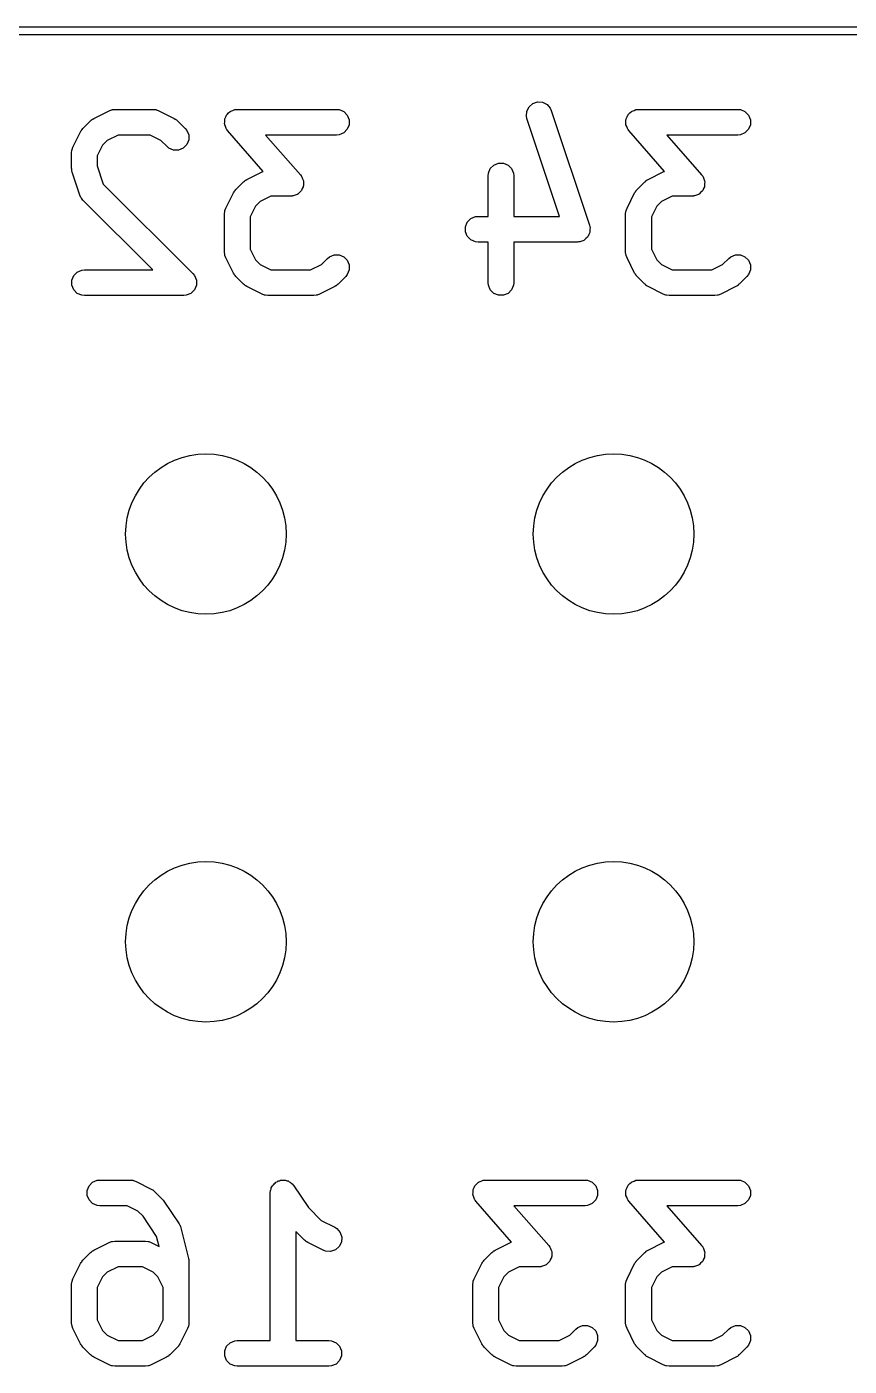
# Model space of a CAD drawing. Extents: x 89 to 178, y -115 to -57.
# Drawn here: x 151.68 to 156.8, y -65.32 to -56.97 of the extents above; entities that cross this region are included whole.
import ezdxf

# ---------------------------------------------------------------- set-up
doc = ezdxf.new("R2010")
doc.units = 0
doc.layers.add('BLACK', color=7, linetype='CONTINUOUS')

msp = doc.modelspace()

# ---------------------------------------------------------------- linework, layer by layer
at = {"layer": 'BLACK', "linetype": 'CONTINUOUS'}
for p, q in [((97.5, -56.975), (169.5, -56.975)), ((169.47582, -57.025), (97.524182, -57.025)), ((152.192794, -57.497745), (152.20744, -57.49214)), ((152.20744, -57.49214), (152.210307, -57.491936)), ((152.210307, -57.491936), (152.212964, -57.490836)), ((152.212964, -57.490836), (152.228571, -57.489299)), ((152.228571, -57.489299), (152.466666, -57.489299)), ((152.466666, -57.489299), (152.482273, -57.490836)), ((152.482273, -57.490836), (152.484929, -57.491936)), ((152.484929, -57.491936), (152.487796, -57.49214)), ((152.487796, -57.49214), (152.502443, -57.497745)), ((152.962866, -57.495807), (152.974869, -57.490836)), ((152.974869, -57.490836), (152.978673, -57.490461)), ((152.978673, -57.490461), (152.980123, -57.489971)), ((152.980123, -57.489971), (152.982227, -57.490111)), ((152.982227, -57.490111), (152.990476, -57.489299)), ((152.990476, -57.489299), (153.609523, -57.489299)), ((153.609523, -57.489299), (153.62513, -57.490836)), ((153.62513, -57.490836), (153.653969, -57.502781)), ((154.794268, -57.50055), (154.808228, -57.472631)), ((154.808228, -57.472631), (154.83181, -57.452179)), ((154.83181, -57.452179), (154.861422, -57.442308)), ((154.861422, -57.442308), (154.892558, -57.44452)), ((154.892558, -57.44452), (154.920477, -57.45848)), ((154.920477, -57.45848), (154.940929, -57.482062)), ((154.940929, -57.482062), (154.947323, -57.496382)), ((155.462866, -57.495807), (155.474869, -57.490836)), ((155.474869, -57.490836), (155.478673, -57.490461)), ((155.478673, -57.490461), (155.480123, -57.489971)), ((155.480123, -57.489971), (155.482227, -57.490111)), ((155.482227, -57.490111), (155.490476, -57.489299)), ((155.490476, -57.489299), (156.109523, -57.489299)), ((156.109523, -57.489299), (156.12513, -57.490836)), ((156.12513, -57.490836), (156.153969, -57.502781)), ((152.029145, -57.607968), (152.076764, -57.56035)), ((152.076764, -57.56035), (152.082898, -57.555315)), ((152.082898, -57.555315), (152.084284, -57.553718)), ((152.084284, -57.553718), (152.086692, -57.552202)), ((152.086692, -57.552202), (152.088887, -57.550401)), ((152.088887, -57.550401), (152.090837, -57.549593)), ((152.090837, -57.549593), (152.097556, -57.545364)), ((152.097556, -57.545364), (152.192794, -57.497745)), ((152.502443, -57.497745), (152.597681, -57.545364)), ((152.597681, -57.545364), (152.604395, -57.54959)), ((152.604395, -57.54959), (152.60635, -57.5504)), ((152.60635, -57.5504), (152.608549, -57.552205)), ((152.608549, -57.552205), (152.610953, -57.553718)), ((152.610953, -57.553718), (152.612335, -57.555312)), ((152.612335, -57.555312), (152.618473, -57.560349)), ((152.618473, -57.560349), (152.666091, -57.607968)), ((152.911148, -57.579652), (152.912013, -57.566681)), ((152.912013, -57.553692), (152.913045, -57.551199)), ((152.912013, -57.566681), (152.912013, -57.553692)), ((152.913045, -57.551199), (152.913225, -57.548507)), ((152.913225, -57.548507), (152.918984, -57.53686)), ((152.918984, -57.53686), (152.923958, -57.524853)), ((152.923958, -57.524853), (152.925866, -57.522944)), ((152.925866, -57.522944), (152.927062, -57.520527)), ((152.927062, -57.520527), (152.936839, -57.511971)), ((152.936839, -57.511971), (152.94603, -57.502781)), ((152.94603, -57.502781), (152.948522, -57.501748)), ((152.948522, -57.501748), (152.950553, -57.499972)), ((152.950553, -57.499972), (152.962866, -57.495807)), ((153.653969, -57.502781), (153.676041, -57.524853)), ((153.676041, -57.524853), (153.687986, -57.553692)), ((153.687986, -57.553692), (153.687986, -57.584906)), ((154.792056, -57.531686), (154.794268, -57.50055)), ((154.795533, -57.546978), (154.792056, -57.531686)), ((154.998529, -58.155965), (154.795533, -57.546978)), ((154.947323, -57.496382), (155.185418, -58.210666)), ((155.411148, -57.579652), (155.412013, -57.566681)), ((155.412013, -57.553692), (155.413045, -57.551199)), ((155.412013, -57.566681), (155.412013, -57.553692)), ((155.413045, -57.551199), (155.413225, -57.548507)), ((155.413225, -57.548507), (155.418984, -57.53686)), ((155.418984, -57.53686), (155.423958, -57.524853)), ((155.423958, -57.524853), (155.425866, -57.522944)), ((155.425866, -57.522944), (155.427062, -57.520527)), ((155.427062, -57.520527), (155.436839, -57.511971)), ((155.436839, -57.511971), (155.44603, -57.502781)), ((155.44603, -57.502781), (155.448522, -57.501748)), ((155.448522, -57.501748), (155.450553, -57.499972)), ((155.450553, -57.499972), (155.462866, -57.495807)), ((156.153969, -57.502781), (156.176041, -57.524853)), ((156.176041, -57.524853), (156.187986, -57.553692)), ((156.187986, -57.553692), (156.187986, -57.584906)), ((151.966541, -57.723998), (152.01416, -57.62876)), ((152.01416, -57.62876), (152.018386, -57.622045)), ((152.018386, -57.622045), (152.019196, -57.620091)), ((152.019196, -57.620091), (152.021001, -57.617891)), ((152.021001, -57.617891), (152.022514, -57.615488)), ((152.022514, -57.615488), (152.024108, -57.614105)), ((152.024108, -57.614105), (152.029145, -57.607968)), ((152.247456, -57.649299), (152.180722, -57.682665)), ((152.447781, -57.649299), (152.247456, -57.649299)), ((152.514513, -57.682665), (152.447781, -57.649299)), ((152.666091, -57.607968), (152.67604, -57.620091)), ((152.67604, -57.620091), (152.687986, -57.648929)), ((152.687986, -57.648929), (152.687986, -57.680144)), ((152.912013, -57.582209), (152.911148, -57.579652)), ((152.912013, -57.584906), (152.912013, -57.582209)), ((152.916984, -57.596908), (152.912013, -57.584906)), ((152.921149, -57.609222), (152.916984, -57.596908)), ((152.923372, -57.612332), (152.921149, -57.609222)), ((152.923958, -57.613745), (152.923372, -57.612332)), ((152.925448, -57.615235), (152.923958, -57.613745)), ((152.93027, -57.621979), (152.925448, -57.615235)), ((153.152459, -57.875909), (152.93027, -57.621979)), ((153.609523, -57.649299), (153.166777, -57.649299)), ((153.166777, -57.649299), (153.384015, -57.897571)), ((153.62513, -57.647762), (153.609523, -57.649299)), ((153.653969, -57.635817), (153.62513, -57.647762)), ((153.676041, -57.613745), (153.653969, -57.635817)), ((153.687986, -57.584906), (153.676041, -57.613745)), ((155.412013, -57.582209), (155.411148, -57.579652)), ((155.412013, -57.584906), (155.412013, -57.582209)), ((155.416984, -57.596908), (155.412013, -57.584906)), ((155.421149, -57.609222), (155.416984, -57.596908)), ((155.423372, -57.612332), (155.421149, -57.609222)), ((155.423958, -57.613745), (155.423372, -57.612332)), ((155.425448, -57.615235), (155.423958, -57.613745)), ((155.43027, -57.621979), (155.425448, -57.615235)), ((155.652459, -57.875909), (155.43027, -57.621979)), ((156.109523, -57.649299), (155.666777, -57.649299)), ((155.666777, -57.649299), (155.884015, -57.897571)), ((156.12513, -57.647762), (156.109523, -57.649299)), ((156.153969, -57.635817), (156.12513, -57.647762)), ((156.176041, -57.613745), (156.153969, -57.635817)), ((156.187986, -57.584906), (156.176041, -57.613745)), ((151.959632, -57.744168), (151.960732, -57.741511)), ((151.960732, -57.741511), (151.960936, -57.738645)), ((151.960936, -57.738645), (151.966541, -57.723998)), ((152.151461, -57.711927), (152.118095, -57.77866)), ((152.180722, -57.682665), (152.151461, -57.711927)), ((152.552954, -57.721105), (152.514513, -57.682665)), ((152.565077, -57.731054), (152.552954, -57.721105)), ((152.593915, -57.743), (152.565077, -57.731054)), ((152.653969, -57.731054), (152.62513, -57.743)), ((152.67604, -57.708983), (152.653969, -57.731054)), ((152.687986, -57.680144), (152.67604, -57.708983)), ((151.958095, -57.759775), (151.959632, -57.744168)), ((151.958095, -57.855013), (151.958095, -57.759775)), ((152.118095, -57.77866), (152.118095, -57.842029)), ((152.62513, -57.743), (152.593915, -57.743)), ((154.588887, -57.836114), (154.617726, -57.824169)), ((154.617726, -57.824169), (154.64894, -57.824169)), ((154.64894, -57.824169), (154.677779, -57.836114)), ((151.958872, -57.86291), (151.958095, -57.855013)), ((151.958723, -57.865019), (151.958872, -57.86291)), ((151.959353, -57.867791), (151.958723, -57.865019)), ((151.959632, -57.87062), (151.959353, -57.867791)), ((151.96044, -57.872571), (151.959632, -57.87062)), ((151.9622, -57.880311), (151.96044, -57.872571)), ((152.009819, -58.023168), (151.9622, -57.880311)), ((152.118095, -57.842029), (152.155637, -57.954656)), ((153.049937, -57.926316), (153.145175, -57.878697)), ((153.145175, -57.878697), (153.152459, -57.875909)), ((153.384015, -57.897571), (153.388836, -57.904314)), ((153.388836, -57.904314), (153.390327, -57.905805)), ((153.390327, -57.905805), (153.390912, -57.907217)), ((153.390912, -57.907217), (153.393136, -57.910328)), ((154.553333, -57.902632), (154.55487, -57.887025)), ((154.553333, -58.155965), (154.553333, -57.902632)), ((154.55487, -57.887025), (154.566815, -57.858186)), ((154.566815, -57.858186), (154.588887, -57.836114)), ((154.677779, -57.836114), (154.699851, -57.858186)), ((154.699851, -57.858186), (154.711796, -57.887025)), ((154.711796, -57.887025), (154.713333, -57.902632)), ((154.713333, -57.902632), (154.713333, -58.155965)), ((155.549937, -57.926316), (155.645175, -57.878697)), ((155.645175, -57.878697), (155.652459, -57.875909)), ((155.884015, -57.897571), (155.888836, -57.904314)), ((155.888836, -57.904314), (155.890327, -57.905805)), ((155.890327, -57.905805), (155.890912, -57.907217)), ((155.890912, -57.907217), (155.893136, -57.910328)), ((152.155637, -57.954656), (152.713711, -58.512731)), ((152.976489, -57.995057), (152.981526, -57.98892)), ((152.981526, -57.98892), (153.029145, -57.941302)), ((153.029145, -57.941302), (153.035279, -57.936267)), ((153.035279, -57.936267), (153.036665, -57.93467)), ((153.036665, -57.93467), (153.039073, -57.933154)), ((153.039073, -57.933154), (153.041268, -57.931353)), ((153.041268, -57.931353), (153.043218, -57.930545)), ((153.043218, -57.930545), (153.049937, -57.926316)), ((153.3953, -57.982689), (153.390327, -57.994697)), ((153.393136, -57.910328), (153.3973, -57.922641)), ((153.40106, -57.971043), (153.3953, -57.982689)), ((153.3973, -57.922641), (153.402272, -57.934644)), ((153.401239, -57.96835), (153.40106, -57.971043)), ((153.402272, -57.965858), (153.401239, -57.96835)), ((153.402272, -57.934644), (153.402272, -57.93734)), ((153.402272, -57.93734), (153.403137, -57.939898)), ((153.403137, -57.939898), (153.402272, -57.952868)), ((153.402272, -57.952868), (153.402272, -57.965858)), ((155.476489, -57.995057), (155.481526, -57.98892)), ((155.481526, -57.98892), (155.529145, -57.941302)), ((155.529145, -57.941302), (155.535279, -57.936267)), ((155.535279, -57.936267), (155.536665, -57.93467)), ((155.536665, -57.93467), (155.539073, -57.933154)), ((155.539073, -57.933154), (155.541268, -57.931353)), ((155.541268, -57.931353), (155.543218, -57.930545)), ((155.543218, -57.930545), (155.549937, -57.926316)), ((155.8953, -57.982689), (155.890327, -57.994697)), ((155.893136, -57.910328), (155.8973, -57.922641)), ((155.90106, -57.971043), (155.8953, -57.982689)), ((155.8973, -57.922641), (155.902272, -57.934644)), ((155.901239, -57.96835), (155.90106, -57.971043)), ((155.902272, -57.965858), (155.901239, -57.96835)), ((155.902272, -57.934644), (155.902272, -57.93734)), ((155.902272, -57.93734), (155.903137, -57.939898)), ((155.903137, -57.939898), (155.902272, -57.952868)), ((155.902272, -57.952868), (155.902272, -57.965858)), ((152.016213, -58.037488), (152.009819, -58.023168)), ((152.018095, -58.039658), (152.016213, -58.037488)), ((152.019196, -58.042316), (152.018095, -58.039658)), ((152.029145, -58.054438), (152.019196, -58.042316)), ((152.464004, -58.489299), (152.029145, -58.054438)), ((152.918922, -58.10495), (152.966541, -58.009712)), ((152.966541, -58.009712), (152.970767, -58.002997)), ((152.970767, -58.002997), (152.971577, -58.001043)), ((152.971577, -58.001043), (152.973382, -57.998843)), ((152.973382, -57.998843), (152.974895, -57.99644)), ((152.974895, -57.99644), (152.976489, -57.995057)), ((153.133103, -58.063617), (153.103842, -58.092879)), ((153.199837, -58.030251), (153.133103, -58.063617)), ((153.323809, -58.030251), (153.199837, -58.030251)), ((153.332057, -58.029438), (153.323809, -58.030251)), ((153.334162, -58.029579), (153.332057, -58.029438)), ((153.335611, -58.029088), (153.334162, -58.029579)), ((153.339416, -58.028714), (153.335611, -58.029088)), ((153.351418, -58.023742), (153.339416, -58.028714)), ((153.363732, -58.019578), (153.351418, -58.023742)), ((153.365762, -58.017801), (153.363732, -58.019578)), ((153.368255, -58.016769), (153.365762, -58.017801)), ((153.377445, -58.007578), (153.368255, -58.016769)), ((153.387223, -57.999023), (153.377445, -58.007578)), ((153.388418, -57.996605), (153.387223, -57.999023)), ((153.390327, -57.994697), (153.388418, -57.996605)), ((155.418922, -58.10495), (155.466541, -58.009712)), ((155.466541, -58.009712), (155.470767, -58.002997)), ((155.470767, -58.002997), (155.471577, -58.001043)), ((155.471577, -58.001043), (155.473382, -57.998843)), ((155.473382, -57.998843), (155.474895, -57.99644)), ((155.474895, -57.99644), (155.476489, -57.995057)), ((155.633103, -58.063617), (155.603842, -58.092879)), ((155.699837, -58.030251), (155.633103, -58.063617)), ((155.823809, -58.030251), (155.699837, -58.030251)), ((155.832057, -58.029438), (155.823809, -58.030251)), ((155.834162, -58.029579), (155.832057, -58.029438)), ((155.835611, -58.029088), (155.834162, -58.029579)), ((155.839416, -58.028714), (155.835611, -58.029088)), ((155.851418, -58.023742), (155.839416, -58.028714)), ((155.863732, -58.019578), (155.851418, -58.023742)), ((155.865762, -58.017801), (155.863732, -58.019578)), ((155.868255, -58.016769), (155.865762, -58.017801)), ((155.877445, -58.007578), (155.868255, -58.016769)), ((155.887223, -57.999023), (155.877445, -58.007578)), ((155.888418, -57.996605), (155.887223, -57.999023)), ((155.890327, -57.994697), (155.888418, -57.996605)), ((152.910476, -58.140727), (152.912013, -58.12512)), ((152.910476, -58.378822), (152.910476, -58.140727)), ((152.912013, -58.12512), (152.913113, -58.122463)), ((152.913113, -58.122463), (152.913317, -58.119597)), ((152.913317, -58.119597), (152.918922, -58.10495)), ((153.103842, -58.092879), (153.070476, -58.159612)), ((153.070476, -58.159612), (153.070476, -58.359937)), ((154.44603, -58.169447), (154.474869, -58.157502)), ((154.474869, -58.157502), (154.490476, -58.155965)), ((154.490476, -58.155965), (154.553333, -58.155965)), ((154.713333, -58.155965), (154.998529, -58.155965)), ((155.410476, -58.140727), (155.412013, -58.12512)), ((155.410476, -58.378822), (155.410476, -58.140727)), ((155.412013, -58.12512), (155.413113, -58.122463)), ((155.413113, -58.122463), (155.413317, -58.119597)), ((155.413317, -58.119597), (155.418922, -58.10495)), ((155.603842, -58.092879), (155.570476, -58.159612)), ((155.570476, -58.159612), (155.570476, -58.359937)), ((154.412013, -58.220358), (154.423958, -58.191519)), ((154.412013, -58.251572), (154.412013, -58.220358)), ((154.423958, -58.191519), (154.44603, -58.169447)), ((155.185418, -58.210666), (155.187178, -58.218408)), ((155.187178, -58.218408), (155.187986, -58.220358)), ((155.187986, -58.220358), (155.187986, -58.22196)), ((155.187986, -58.22196), (155.188895, -58.225958)), ((155.188895, -58.225958), (155.187986, -58.238747)), ((155.187986, -58.238747), (155.187986, -58.251572)), ((154.423958, -58.280411), (154.412013, -58.251572)), ((154.44603, -58.302483), (154.423958, -58.280411)), ((154.474869, -58.314428), (154.44603, -58.302483)), ((154.490476, -58.315965), (154.474869, -58.314428)), ((154.553333, -58.315965), (154.490476, -58.315965)), ((154.553333, -58.569299), (154.553333, -58.315965)), ((155.109523, -58.315965), (154.713333, -58.315965)), ((154.713333, -58.315965), (154.713333, -58.569299)), ((155.117426, -58.315186), (155.109523, -58.315965)), ((155.119529, -58.315336), (155.117426, -58.315186)), ((155.121046, -58.31483), (155.119529, -58.315336)), ((155.12513, -58.314428), (155.121046, -58.31483)), ((155.136984, -58.309517), (155.12513, -58.314428)), ((155.149141, -58.305466), (155.136984, -58.309517)), ((155.151311, -58.303583), (155.149141, -58.305466)), ((155.153969, -58.302483), (155.151311, -58.303583)), ((155.163041, -58.29341), (155.153969, -58.302483)), ((155.172723, -58.285014), (155.163041, -58.29341)), ((155.174007, -58.282444), (155.172723, -58.285014)), ((155.176041, -58.280411), (155.174007, -58.282444)), ((155.180949, -58.26856), (155.176041, -58.280411)), ((155.186682, -58.257095), (155.180949, -58.26856)), ((155.186885, -58.254228), (155.186682, -58.257095)), ((155.187986, -58.251572), (155.186885, -58.254228)), ((152.912013, -58.394429), (152.910476, -58.378822)), ((152.913113, -58.397085), (152.912013, -58.394429)), ((152.913317, -58.399952), (152.913113, -58.397085)), ((152.918922, -58.414599), (152.913317, -58.399952)), ((153.070476, -58.359937), (153.103843, -58.426671)), ((153.552954, -58.417492), (153.565076, -58.407543)), ((153.565076, -58.407543), (153.593915, -58.395597)), ((153.593915, -58.395597), (153.625129, -58.395597)), ((153.625129, -58.395597), (153.653968, -58.407542)), ((153.653968, -58.407542), (153.67604, -58.429613)), ((155.412013, -58.394429), (155.410476, -58.378822)), ((155.413113, -58.397085), (155.412013, -58.394429)), ((155.413317, -58.399952), (155.413113, -58.397085)), ((155.418922, -58.414599), (155.413317, -58.399952)), ((155.570476, -58.359937), (155.603843, -58.426671)), ((156.052954, -58.417492), (156.065076, -58.407543)), ((156.065076, -58.407543), (156.093915, -58.395597)), ((156.093915, -58.395597), (156.125129, -58.395597)), ((156.125129, -58.395597), (156.153968, -58.407542)), ((156.153968, -58.407542), (156.17604, -58.429613)), ((151.993649, -58.502781), (152.022488, -58.490836)), ((152.022488, -58.490836), (152.038095, -58.489299)), ((152.038095, -58.489299), (152.464004, -58.489299)), ((152.966541, -58.509837), (152.918922, -58.414599)), ((153.103843, -58.426671), (153.133103, -58.455932)), ((153.133103, -58.455932), (153.199837, -58.489299)), ((153.199837, -58.489299), (153.447781, -58.489299)), ((153.447781, -58.489299), (153.514514, -58.455932)), ((153.514514, -58.455932), (153.552954, -58.417492)), ((153.67604, -58.429613), (153.687986, -58.458452)), ((153.687986, -58.489667), (153.676041, -58.518505)), ((153.687986, -58.458452), (153.687986, -58.489667)), ((155.466541, -58.509837), (155.418922, -58.414599)), ((155.603843, -58.426671), (155.633103, -58.455932)), ((155.633103, -58.455932), (155.699837, -58.489299)), ((155.699837, -58.489299), (155.947781, -58.489299)), ((155.947781, -58.489299), (156.014514, -58.455932)), ((156.014514, -58.455932), (156.052954, -58.417492)), ((156.17604, -58.429613), (156.187986, -58.458452)), ((156.187986, -58.489667), (156.176041, -58.518505)), ((156.187986, -58.458452), (156.187986, -58.489667)), ((151.959632, -58.553692), (151.971577, -58.524853)), ((151.959632, -58.584906), (151.959632, -58.553692)), ((151.971577, -58.524853), (151.993649, -58.502781)), ((152.713711, -58.512731), (152.72366, -58.524853)), ((152.72366, -58.524853), (152.735605, -58.553692)), ((152.735605, -58.553692), (152.735605, -58.584906)), ((152.970768, -58.516553), (152.966541, -58.509837)), ((152.971577, -58.518505), (152.970768, -58.516553)), ((152.973379, -58.520701), (152.971577, -58.518505)), ((152.974895, -58.523109), (152.973379, -58.520701)), ((152.976492, -58.524494), (152.974895, -58.523109)), ((152.981526, -58.530628), (152.976492, -58.524494)), ((153.029145, -58.578248), (152.981526, -58.530628)), ((153.666092, -58.530628), (153.618473, -58.578248)), ((153.676041, -58.518505), (153.666092, -58.530628)), ((154.55487, -58.584906), (154.553333, -58.569299)), ((154.713333, -58.569299), (154.711796, -58.584906)), ((155.470768, -58.516553), (155.466541, -58.509837)), ((155.471577, -58.518505), (155.470768, -58.516553)), ((155.473379, -58.520701), (155.471577, -58.518505)), ((155.474895, -58.523109), (155.473379, -58.520701)), ((155.476492, -58.524494), (155.474895, -58.523109)), ((155.481526, -58.530628), (155.476492, -58.524494)), ((155.529145, -58.578248), (155.481526, -58.530628)), ((156.166092, -58.530628), (156.118473, -58.578248)), ((156.176041, -58.518505), (156.166092, -58.530628)), ((151.971577, -58.613745), (151.959632, -58.584906)), ((151.993649, -58.635817), (151.971577, -58.613745)), ((152.022488, -58.647762), (151.993649, -58.635817)), ((152.038095, -58.649299), (152.022488, -58.647762)), ((152.657142, -58.649299), (152.038095, -58.649299)), ((152.672749, -58.647762), (152.657142, -58.649299)), ((152.701588, -58.635817), (152.672749, -58.647762)), ((152.72366, -58.613745), (152.701588, -58.635817)), ((152.735605, -58.584906), (152.72366, -58.613745)), ((153.03528, -58.583283), (153.029145, -58.578248)), ((153.036665, -58.58488), (153.03528, -58.583283)), ((153.039069, -58.586393), (153.036665, -58.58488)), ((153.041267, -58.588197), (153.039069, -58.586393)), ((153.043219, -58.589005), (153.041267, -58.588197)), ((153.049937, -58.593234), (153.043219, -58.589005)), ((153.145175, -58.640853), (153.049937, -58.593234)), ((153.159821, -58.646458), (153.145175, -58.640853)), ((153.162688, -58.646661), (153.159821, -58.646458)), ((153.165345, -58.647762), (153.162688, -58.646661)), ((153.180952, -58.649299), (153.165345, -58.647762)), ((153.466666, -58.649299), (153.180952, -58.649299)), ((153.482273, -58.647762), (153.466666, -58.649299)), ((153.484929, -58.646661), (153.482273, -58.647762)), ((153.487796, -58.646458), (153.484929, -58.646661)), ((153.502443, -58.640853), (153.487796, -58.646458)), ((153.597681, -58.593234), (153.502443, -58.640853)), ((153.604398, -58.589005), (153.597681, -58.593234)), ((153.606351, -58.588197), (153.604398, -58.589005)), ((153.608548, -58.586393), (153.606351, -58.588197)), ((153.610953, -58.58488), (153.608548, -58.586393)), ((153.612337, -58.583283), (153.610953, -58.58488)), ((153.618473, -58.578248), (153.612337, -58.583283)), ((154.566815, -58.613745), (154.55487, -58.584906)), ((154.588887, -58.635817), (154.566815, -58.613745)), ((154.617726, -58.647762), (154.588887, -58.635817)), ((154.64894, -58.647762), (154.617726, -58.647762)), ((154.677779, -58.635817), (154.64894, -58.647762)), ((154.699851, -58.613745), (154.677779, -58.635817)), ((154.711796, -58.584906), (154.699851, -58.613745)), ((155.53528, -58.583283), (155.529145, -58.578248)), ((155.536665, -58.58488), (155.53528, -58.583283)), ((155.539069, -58.586393), (155.536665, -58.58488)), ((155.541267, -58.588197), (155.539069, -58.586393)), ((155.543219, -58.589005), (155.541267, -58.588197)), ((155.549937, -58.593234), (155.543219, -58.589005)), ((155.645175, -58.640853), (155.549937, -58.593234)), ((155.659821, -58.646458), (155.645175, -58.640853)), ((155.662688, -58.646661), (155.659821, -58.646458)), ((155.665345, -58.647762), (155.662688, -58.646661)), ((155.680952, -58.649299), (155.665345, -58.647762)), ((155.966666, -58.649299), (155.680952, -58.649299)), ((155.982273, -58.647762), (155.966666, -58.649299)), ((155.984929, -58.646661), (155.982273, -58.647762)), ((155.987796, -58.646458), (155.984929, -58.646661)), ((156.002443, -58.640853), (155.987796, -58.646458)), ((156.097681, -58.593234), (156.002443, -58.640853)), ((156.104398, -58.589005), (156.097681, -58.593234)), ((156.106351, -58.588197), (156.104398, -58.589005)), ((156.108548, -58.586393), (156.106351, -58.588197)), ((156.110953, -58.58488), (156.108548, -58.586393)), ((156.112337, -58.583283), (156.110953, -58.58488)), ((156.118473, -58.578248), (156.112337, -58.583283)), ((152.088887, -64.172781), (152.117726, -64.160836)), ((152.117726, -64.160836), (152.133333, -64.159299)), ((152.133333, -64.159299), (152.323809, -64.159299)), ((152.323809, -64.159299), (152.339416, -64.160836)), ((152.339416, -64.160836), (152.342072, -64.161936)), ((152.342072, -64.161936), (152.344939, -64.16214)), ((152.344939, -64.16214), (152.359586, -64.167745)), ((153.239063, -64.169749), (153.245652, -64.165357)), ((153.245652, -64.165357), (153.25334, -64.163835)), ((153.25334, -64.163835), (153.260583, -64.160836)), ((153.260583, -64.160836), (153.268501, -64.160836)), ((153.268501, -64.160836), (153.276274, -64.159298)), ((153.276274, -64.159298), (153.283963, -64.160836)), ((153.283963, -64.160836), (153.291797, -64.160836)), ((153.291797, -64.160836), (153.299112, -64.163865)), ((153.299112, -64.163865), (153.306882, -64.16542)), ((153.306882, -64.16542), (153.313394, -64.169781)), ((154.498172, -64.169972), (154.510485, -64.165807)), ((154.510485, -64.165807), (154.522488, -64.160836)), ((154.522488, -64.160836), (154.526292, -64.160461)), ((154.526292, -64.160461), (154.527742, -64.159971)), ((154.527742, -64.159971), (154.529846, -64.160111)), ((154.529846, -64.160111), (154.538095, -64.159299)), ((154.538095, -64.159299), (155.157142, -64.159299)), ((155.157142, -64.159299), (155.172749, -64.160836)), ((155.172749, -64.160836), (155.201588, -64.172781)), ((155.450553, -64.169972), (155.462866, -64.165807)), ((155.462866, -64.165807), (155.474869, -64.160836)), ((155.474869, -64.160836), (155.478673, -64.160461)), ((155.478673, -64.160461), (155.480123, -64.159971)), ((155.480123, -64.159971), (155.482227, -64.160111)), ((155.482227, -64.160111), (155.490476, -64.159299)), ((155.490476, -64.159299), (156.109523, -64.159299)), ((156.109523, -64.159299), (156.12513, -64.160836)), ((156.12513, -64.160836), (156.153969, -64.172781)), ((152.05487, -64.223692), (152.066815, -64.194853)), ((152.05487, -64.254906), (152.05487, -64.223692)), ((152.066815, -64.194853), (152.088887, -64.172781)), ((152.359586, -64.167745), (152.454824, -64.215364)), ((152.454824, -64.215364), (152.461538, -64.21959)), ((152.461538, -64.21959), (152.463493, -64.2204)), ((152.463493, -64.2204), (152.465692, -64.222205)), ((152.465692, -64.222205), (152.468096, -64.223718)), ((152.468096, -64.223718), (152.469478, -64.225312)), ((152.469478, -64.225312), (152.475616, -64.230349)), ((152.475616, -64.230349), (152.523234, -64.277968)), ((153.196189, -64.239215), (153.196207, -64.239123)), ((153.196195, -64.239246), (153.196189, -64.239215)), ((153.19619, -64.239299), (153.196195, -64.239246)), ((153.19619, -65.159299), (153.19619, -64.239299)), ((153.196207, -64.239123), (153.197727, -64.223692)), ((153.197727, -64.223692), (153.200756, -64.216376)), ((153.200756, -64.216376), (153.202311, -64.208607)), ((153.202311, -64.208607), (153.206672, -64.202094)), ((153.206672, -64.202094), (153.209672, -64.194853)), ((153.209672, -64.194853), (153.215274, -64.18925)), ((153.215274, -64.18925), (153.219681, -64.182671)), ((153.219681, -64.182671), (153.2262, -64.178325)), ((153.2262, -64.178325), (153.231744, -64.172781)), ((153.231744, -64.172781), (153.239063, -64.169749)), ((153.313394, -64.169781), (153.320636, -64.172781)), ((153.320636, -64.172781), (153.326238, -64.178383)), ((153.326238, -64.178383), (153.332818, -64.18279)), ((153.332818, -64.18279), (153.342645, -64.19479)), ((153.342645, -64.19479), (153.342708, -64.194853)), ((153.342708, -64.194853), (153.342719, -64.19488)), ((153.342719, -64.19488), (153.342754, -64.194923)), ((153.342754, -64.194923), (153.433596, -64.331186)), ((154.458767, -64.249652), (154.459632, -64.236681)), ((154.459632, -64.252209), (154.458767, -64.249652)), ((154.459632, -64.223692), (154.460664, -64.221199)), ((154.459632, -64.236681), (154.459632, -64.223692)), ((154.460664, -64.221199), (154.460844, -64.218507)), ((154.460844, -64.218507), (154.466603, -64.20686)), ((154.466603, -64.20686), (154.471577, -64.194853)), ((154.471577, -64.194853), (154.473485, -64.192944)), ((154.473485, -64.192944), (154.474681, -64.190527)), ((154.474681, -64.190527), (154.484458, -64.181971)), ((154.484458, -64.181971), (154.493649, -64.172781)), ((154.493649, -64.172781), (154.496141, -64.171748)), ((154.496141, -64.171748), (154.498172, -64.169972)), ((155.201588, -64.172781), (155.22366, -64.194853)), ((155.22366, -64.194853), (155.235605, -64.223692)), ((155.235605, -64.223692), (155.235605, -64.254906)), ((155.411148, -64.249652), (155.412013, -64.236681)), ((155.412013, -64.252209), (155.411148, -64.249652)), ((155.412013, -64.223692), (155.413045, -64.221199)), ((155.412013, -64.236681), (155.412013, -64.223692)), ((155.413045, -64.221199), (155.413225, -64.218507)), ((155.413225, -64.218507), (155.418984, -64.20686)), ((155.418984, -64.20686), (155.423958, -64.194853)), ((155.423958, -64.194853), (155.425866, -64.192944)), ((155.425866, -64.192944), (155.427062, -64.190527)), ((155.427062, -64.190527), (155.436839, -64.181971)), ((155.436839, -64.181971), (155.44603, -64.172781)), ((155.44603, -64.172781), (155.448522, -64.171748)), ((155.448522, -64.171748), (155.450553, -64.169972)), ((156.153969, -64.172781), (156.176041, -64.194853)), ((156.176041, -64.194853), (156.187986, -64.223692)), ((156.187986, -64.223692), (156.187986, -64.254906)), ((152.066815, -64.283745), (152.05487, -64.254906)), ((152.088887, -64.305817), (152.066815, -64.283745)), ((152.117726, -64.317762), (152.088887, -64.305817)), ((152.133333, -64.319299), (152.117726, -64.317762)), ((152.304924, -64.319299), (152.133333, -64.319299)), ((152.371656, -64.352665), (152.304924, -64.319299)), ((152.523234, -64.277968), (152.52327, -64.278011)), ((152.52327, -64.278011), (152.523294, -64.278028)), ((152.523294, -64.278028), (152.528335, -64.284183)), ((152.528335, -64.284183), (152.533183, -64.290091)), ((152.533183, -64.290091), (152.533193, -64.290116)), ((152.533193, -64.290116), (152.53323, -64.290161)), ((152.53323, -64.290161), (152.628468, -64.433018)), ((153.433596, -64.331186), (153.514055, -64.411646)), ((154.459632, -64.254906), (154.459632, -64.252209)), ((154.464603, -64.266908), (154.459632, -64.254906)), ((154.468768, -64.279222), (154.464603, -64.266908)), ((154.470991, -64.282332), (154.468768, -64.279222)), ((154.471577, -64.283745), (154.470991, -64.282332)), ((154.473067, -64.285235), (154.471577, -64.283745)), ((154.477889, -64.291979), (154.473067, -64.285235)), ((154.700078, -64.545909), (154.477889, -64.291979)), ((155.157142, -64.319299), (154.714396, -64.319299)), ((154.714396, -64.319299), (154.931634, -64.567571)), ((155.172749, -64.317762), (155.157142, -64.319299)), ((155.201588, -64.305817), (155.172749, -64.317762)), ((155.22366, -64.283745), (155.201588, -64.305817)), ((155.235605, -64.254906), (155.22366, -64.283745)), ((155.412013, -64.254906), (155.412013, -64.252209)), ((155.416984, -64.266908), (155.412013, -64.254906)), ((155.421149, -64.279222), (155.416984, -64.266908)), ((155.423372, -64.282332), (155.421149, -64.279222)), ((155.423958, -64.283745), (155.423372, -64.282332)), ((155.425448, -64.285235), (155.423958, -64.283745)), ((155.43027, -64.291979), (155.425448, -64.285235)), ((155.652459, -64.545909), (155.43027, -64.291979)), ((156.109523, -64.319299), (155.666777, -64.319299)), ((155.666777, -64.319299), (155.884015, -64.567571)), ((156.12513, -64.317762), (156.109523, -64.319299)), ((156.153969, -64.305817), (156.12513, -64.317762)), ((156.176041, -64.283745), (156.153969, -64.305817)), ((156.187986, -64.254906), (156.176041, -64.283745)), ((152.404496, -64.385504), (152.371656, -64.352665)), ((152.487654, -64.510241), (152.404496, -64.385504)), ((153.514055, -64.411646), (153.597681, -64.453459)), ((152.628468, -64.433018), (152.633063, -64.441635)), ((152.633063, -64.441635), (152.634239, -64.443223)), ((152.634239, -64.443223), (152.634908, -64.445096)), ((152.634908, -64.445096), (152.635847, -64.446857)), ((152.635847, -64.446857), (152.636231, -64.448799)), ((152.636231, -64.448799), (152.639515, -64.457991)), ((152.639515, -64.457991), (152.687134, -64.648467)), ((153.410098, -64.533963), (153.35619, -64.480055)), ((153.35619, -64.480055), (153.35619, -65.159299)), ((153.597681, -64.453459), (153.610953, -64.461813)), ((153.610953, -64.461813), (153.631405, -64.485394)), ((153.631405, -64.485394), (153.641276, -64.515007)), ((152.097556, -64.596316), (152.192794, -64.548697)), ((152.192794, -64.548697), (152.20744, -64.543092)), ((152.20744, -64.543092), (152.210307, -64.542888)), ((152.210307, -64.542888), (152.212964, -64.541788)), ((152.212964, -64.541788), (152.228571, -64.540251)), ((152.228571, -64.540251), (152.419047, -64.540251)), ((152.419047, -64.540251), (152.434654, -64.541788)), ((152.434654, -64.541788), (152.43731, -64.542888)), ((152.43731, -64.542888), (152.440177, -64.543092)), ((152.440177, -64.543092), (152.454824, -64.548697)), ((152.454824, -64.548697), (152.503331, -64.57295)), ((152.503331, -64.57295), (152.487654, -64.510241)), ((153.416232, -64.538998), (153.410098, -64.533963)), ((153.417617, -64.540594), (153.416232, -64.538998)), ((153.42002, -64.542107), (153.417617, -64.540594)), ((153.42222, -64.543912), (153.42002, -64.542107)), ((153.424174, -64.544721), (153.42222, -64.543912)), ((153.430889, -64.548948), (153.424174, -64.544721)), ((153.526127, -64.596567), (153.430889, -64.548948)), ((153.625103, -64.574062), (153.601522, -64.594514)), ((153.639063, -64.546143), (153.625103, -64.574062)), ((153.641276, -64.515007), (153.639063, -64.546143)), ((154.597556, -64.596316), (154.692794, -64.548697)), ((154.692794, -64.548697), (154.700078, -64.545909)), ((154.931634, -64.567571), (154.936455, -64.574314)), ((154.936455, -64.574314), (154.937946, -64.575805)), ((154.937946, -64.575805), (154.938531, -64.577217)), ((154.938531, -64.577217), (154.940755, -64.580328)), ((154.940755, -64.580328), (154.944919, -64.592641)), ((155.549937, -64.596316), (155.645175, -64.548697)), ((155.645175, -64.548697), (155.652459, -64.545909)), ((155.884015, -64.567571), (155.888836, -64.574314)), ((155.888836, -64.574314), (155.890327, -64.575805)), ((155.890327, -64.575805), (155.890912, -64.577217)), ((155.890912, -64.577217), (155.893136, -64.580328)), ((155.893136, -64.580328), (155.8973, -64.592641)), ((152.021001, -64.668843), (152.022514, -64.66644)), ((152.022514, -64.66644), (152.024108, -64.665057)), ((152.024108, -64.665057), (152.029145, -64.65892)), ((152.029145, -64.65892), (152.076764, -64.611302)), ((152.076764, -64.611302), (152.082898, -64.606267)), ((152.082898, -64.606267), (152.084284, -64.60467)), ((152.084284, -64.60467), (152.086692, -64.603154)), ((152.086692, -64.603154), (152.088887, -64.601353)), ((152.088887, -64.601353), (152.090837, -64.600545)), ((152.090837, -64.600545), (152.097556, -64.596316)), ((152.687134, -64.648467), (152.687534, -64.651172)), ((152.687534, -64.651172), (152.687986, -64.652263)), ((152.687986, -64.652263), (152.688564, -64.658136)), ((152.688564, -64.658136), (152.689429, -64.663981)), ((152.689429, -64.663981), (152.689255, -64.665149)), ((152.689255, -64.665149), (152.689523, -64.66787)), ((152.689523, -64.66787), (152.689523, -65.048822)), ((153.540773, -64.602172), (153.526127, -64.596567)), ((153.57191, -64.604385), (153.540773, -64.602172)), ((153.601522, -64.594514), (153.57191, -64.604385)), ((154.521001, -64.668843), (154.522514, -64.66644)), ((154.522514, -64.66644), (154.524108, -64.665057)), ((154.524108, -64.665057), (154.529145, -64.65892)), ((154.529145, -64.65892), (154.576764, -64.611302)), ((154.576764, -64.611302), (154.582898, -64.606267)), ((154.582898, -64.606267), (154.584284, -64.60467)), ((154.584284, -64.60467), (154.586692, -64.603154)), ((154.586692, -64.603154), (154.588887, -64.601353)), ((154.588887, -64.601353), (154.590837, -64.600545)), ((154.590837, -64.600545), (154.597556, -64.596316)), ((154.936037, -64.666605), (154.934842, -64.669023)), ((154.937946, -64.664697), (154.936037, -64.666605)), ((154.942919, -64.652689), (154.937946, -64.664697)), ((154.948679, -64.641043), (154.942919, -64.652689)), ((154.944919, -64.592641), (154.949891, -64.604644)), ((154.948858, -64.63835), (154.948679, -64.641043)), ((154.949891, -64.635858), (154.948858, -64.63835)), ((154.949891, -64.604644), (154.949891, -64.60734)), ((154.949891, -64.60734), (154.950756, -64.609898)), ((154.950756, -64.609898), (154.949891, -64.622868)), ((154.949891, -64.622868), (154.949891, -64.635858)), ((155.473382, -64.668843), (155.474895, -64.66644)), ((155.474895, -64.66644), (155.476489, -64.665057)), ((155.476489, -64.665057), (155.481526, -64.65892)), ((155.481526, -64.65892), (155.529145, -64.611302)), ((155.529145, -64.611302), (155.535279, -64.606267)), ((155.535279, -64.606267), (155.536665, -64.60467)), ((155.536665, -64.60467), (155.539073, -64.603154)), ((155.539073, -64.603154), (155.541268, -64.601353)), ((155.541268, -64.601353), (155.543218, -64.600545)), ((155.543218, -64.600545), (155.549937, -64.596316)), ((155.888418, -64.666605), (155.887223, -64.669023)), ((155.890327, -64.664697), (155.888418, -64.666605)), ((155.8953, -64.652689), (155.890327, -64.664697)), ((155.90106, -64.641043), (155.8953, -64.652689)), ((155.8973, -64.592641), (155.902272, -64.604644)), ((155.901239, -64.63835), (155.90106, -64.641043)), ((155.902272, -64.635858), (155.901239, -64.63835)), ((155.902272, -64.604644), (155.902272, -64.60734)), ((155.902272, -64.60734), (155.903137, -64.609898)), ((155.903137, -64.609898), (155.902272, -64.622868)), ((155.902272, -64.622868), (155.902272, -64.635858)), ((151.966541, -64.77495), (152.01416, -64.679712)), ((152.01416, -64.679712), (152.018386, -64.672997)), ((152.018386, -64.672997), (152.019196, -64.671043)), ((152.019196, -64.671043), (152.021001, -64.668843)), ((152.180722, -64.733617), (152.151461, -64.762879)), ((152.247456, -64.700251), (152.180722, -64.733617)), ((152.400162, -64.700251), (152.247456, -64.700251)), ((152.466894, -64.733617), (152.400162, -64.700251)), ((152.496156, -64.762878), (152.466894, -64.733617)), ((154.466541, -64.77495), (154.51416, -64.679712)), ((154.51416, -64.679712), (154.518386, -64.672997)), ((154.518386, -64.672997), (154.519196, -64.671043)), ((154.519196, -64.671043), (154.521001, -64.668843)), ((154.680722, -64.733617), (154.651461, -64.762879)), ((154.747456, -64.700251), (154.680722, -64.733617)), ((154.871428, -64.700251), (154.747456, -64.700251)), ((154.879676, -64.699438), (154.871428, -64.700251)), ((154.881781, -64.699579), (154.879676, -64.699438)), ((154.88323, -64.699088), (154.881781, -64.699579)), ((154.887035, -64.698714), (154.88323, -64.699088)), ((154.899037, -64.693742), (154.887035, -64.698714)), ((154.911351, -64.689578), (154.899037, -64.693742)), ((154.913381, -64.687801), (154.911351, -64.689578)), ((154.915874, -64.686769), (154.913381, -64.687801)), ((154.925064, -64.677578), (154.915874, -64.686769)), ((154.934842, -64.669023), (154.925064, -64.677578)), ((155.418922, -64.77495), (155.466541, -64.679712)), ((155.466541, -64.679712), (155.470767, -64.672997)), ((155.470767, -64.672997), (155.471577, -64.671043)), ((155.471577, -64.671043), (155.473382, -64.668843)), ((155.633103, -64.733617), (155.603842, -64.762879)), ((155.699837, -64.700251), (155.633103, -64.733617)), ((155.823809, -64.700251), (155.699837, -64.700251)), ((155.832057, -64.699438), (155.823809, -64.700251)), ((155.834162, -64.699579), (155.832057, -64.699438)), ((155.835611, -64.699088), (155.834162, -64.699579)), ((155.839416, -64.698714), (155.835611, -64.699088)), ((155.851418, -64.693742), (155.839416, -64.698714)), ((155.863732, -64.689578), (155.851418, -64.693742)), ((155.865762, -64.687801), (155.863732, -64.689578)), ((155.868255, -64.686769), (155.865762, -64.687801)), ((155.877445, -64.677578), (155.868255, -64.686769)), ((155.887223, -64.669023), (155.877445, -64.677578)), ((151.958095, -64.810727), (151.959632, -64.79512)), ((151.958095, -65.048822), (151.958095, -64.810727)), ((151.959632, -64.79512), (151.960732, -64.792463)), ((151.960732, -64.792463), (151.960936, -64.789597)), ((151.960936, -64.789597), (151.966541, -64.77495)), ((152.151461, -64.762879), (152.118095, -64.829612)), ((152.118095, -64.829612), (152.118095, -65.029937)), ((152.529523, -64.829612), (152.496156, -64.762878)), ((152.529523, -65.029937), (152.529523, -64.829612)), ((154.458095, -64.810727), (154.459632, -64.79512)), ((154.458095, -65.048822), (154.458095, -64.810727)), ((154.459632, -64.79512), (154.460732, -64.792463)), ((154.460732, -64.792463), (154.460936, -64.789597)), ((154.460936, -64.789597), (154.466541, -64.77495)), ((154.651461, -64.762879), (154.618095, -64.829612)), ((154.618095, -64.829612), (154.618095, -65.029937)), ((155.410476, -64.810727), (155.412013, -64.79512)), ((155.410476, -65.048822), (155.410476, -64.810727)), ((155.412013, -64.79512), (155.413113, -64.792463)), ((155.413113, -64.792463), (155.413317, -64.789597)), ((155.413317, -64.789597), (155.418922, -64.77495)), ((155.603842, -64.762879), (155.570476, -64.829612)), ((155.570476, -64.829612), (155.570476, -65.029937)), ((151.959632, -65.064429), (151.958095, -65.048822)), ((151.960732, -65.067085), (151.959632, -65.064429)), ((151.960936, -65.069952), (151.960732, -65.067085)), ((151.966541, -65.084599), (151.960936, -65.069952)), ((152.01416, -65.179837), (151.966541, -65.084599)), ((152.118095, -65.029937), (152.151462, -65.096671)), ((152.496155, -65.096671), (152.529523, -65.029937)), ((152.681077, -65.084599), (152.633458, -65.179837)), ((152.686682, -65.069953), (152.681077, -65.084599)), ((152.686885, -65.067085), (152.686682, -65.069953)), ((152.687986, -65.064429), (152.686885, -65.067085)), ((152.689523, -65.048822), (152.687986, -65.064429)), ((154.459632, -65.064429), (154.458095, -65.048822)), ((154.460732, -65.067085), (154.459632, -65.064429)), ((154.460936, -65.069952), (154.460732, -65.067085)), ((154.466541, -65.084599), (154.460936, -65.069952)), ((154.51416, -65.179837), (154.466541, -65.084599)), ((154.618095, -65.029937), (154.651462, -65.096671)), ((155.100573, -65.087492), (155.112695, -65.077543)), ((155.112695, -65.077543), (155.141534, -65.065597)), ((155.141534, -65.065597), (155.172748, -65.065597)), ((155.172748, -65.065597), (155.201587, -65.077542)), ((155.201587, -65.077542), (155.223659, -65.099613)), ((155.412013, -65.064429), (155.410476, -65.048822)), ((155.413113, -65.067085), (155.412013, -65.064429)), ((155.413317, -65.069952), (155.413113, -65.067085)), ((155.418922, -65.084599), (155.413317, -65.069952)), ((155.466541, -65.179837), (155.418922, -65.084599)), ((155.570476, -65.029937), (155.603843, -65.096671)), ((156.052954, -65.087492), (156.065076, -65.077543)), ((156.065076, -65.077543), (156.093915, -65.065597)), ((156.093915, -65.065597), (156.125129, -65.065597)), ((156.125129, -65.065597), (156.153968, -65.077542)), ((156.153968, -65.077542), (156.17604, -65.099613)), ((152.151462, -65.096671), (152.180722, -65.125932)), ((152.180722, -65.125932), (152.247456, -65.159299)), ((152.247456, -65.159299), (152.400162, -65.159299)), ((152.400162, -65.159299), (152.466895, -65.125932)), ((152.466895, -65.125932), (152.496155, -65.096671)), ((152.94603, -65.172781), (152.974869, -65.160836)), ((152.974869, -65.160836), (152.990476, -65.159299)), ((152.990476, -65.159299), (153.19619, -65.159299)), ((153.35619, -65.159299), (153.561904, -65.159299)), ((153.561904, -65.159299), (153.577511, -65.160836)), ((153.577511, -65.160836), (153.60635, -65.172781)), ((154.651462, -65.096671), (154.680722, -65.125932)), ((154.680722, -65.125932), (154.747456, -65.159299)), ((154.747456, -65.159299), (154.9954, -65.159299)), ((154.9954, -65.159299), (155.062133, -65.125932)), ((155.062133, -65.125932), (155.100573, -65.087492)), ((155.223659, -65.099613), (155.235605, -65.128452)), ((155.235605, -65.159667), (155.22366, -65.188505)), ((155.235605, -65.128452), (155.235605, -65.159667)), ((155.603843, -65.096671), (155.633103, -65.125932)), ((155.633103, -65.125932), (155.699837, -65.159299)), ((155.699837, -65.159299), (155.947781, -65.159299)), ((155.947781, -65.159299), (156.014514, -65.125932)), ((156.014514, -65.125932), (156.052954, -65.087492)), ((156.17604, -65.099613), (156.187986, -65.128452)), ((156.187986, -65.159667), (156.176041, -65.188505)), ((156.187986, -65.128452), (156.187986, -65.159667)), ((152.018387, -65.186553), (152.01416, -65.179837)), ((152.019196, -65.188505), (152.018387, -65.186553)), ((152.020998, -65.190701), (152.019196, -65.188505)), ((152.022514, -65.193109), (152.020998, -65.190701)), ((152.024111, -65.194494), (152.022514, -65.193109)), ((152.029145, -65.200628), (152.024111, -65.194494)), ((152.076764, -65.248248), (152.029145, -65.200628)), ((152.082899, -65.253283), (152.076764, -65.248248)), ((152.570854, -65.248248), (152.564718, -65.253283)), ((152.618473, -65.200628), (152.570854, -65.248248)), ((152.623506, -65.194494), (152.618473, -65.200628)), ((152.625104, -65.193109), (152.623506, -65.194494)), ((152.626619, -65.190701), (152.625104, -65.193109)), ((152.628422, -65.188505), (152.626619, -65.190701)), ((152.62923, -65.186553), (152.628422, -65.188505)), ((152.633458, -65.179837), (152.62923, -65.186553)), ((152.912013, -65.223692), (152.923958, -65.194853)), ((152.912013, -65.254906), (152.912013, -65.223692)), ((152.923958, -65.194853), (152.94603, -65.172781)), ((153.60635, -65.172781), (153.628422, -65.194853)), ((153.628422, -65.194853), (153.640367, -65.223692)), ((153.640367, -65.223692), (153.640367, -65.254906)), ((154.518387, -65.186553), (154.51416, -65.179837)), ((154.519196, -65.188505), (154.518387, -65.186553)), ((154.520998, -65.190701), (154.519196, -65.188505)), ((154.522514, -65.193109), (154.520998, -65.190701)), ((154.524111, -65.194494), (154.522514, -65.193109)), ((154.529145, -65.200628), (154.524111, -65.194494)), ((154.576764, -65.248248), (154.529145, -65.200628)), ((154.582899, -65.253283), (154.576764, -65.248248)), ((155.166092, -65.248248), (155.159956, -65.253283)), ((155.213711, -65.200628), (155.166092, -65.248248)), ((155.22366, -65.188505), (155.213711, -65.200628)), ((155.470768, -65.186553), (155.466541, -65.179837)), ((155.471577, -65.188505), (155.470768, -65.186553)), ((155.473379, -65.190701), (155.471577, -65.188505)), ((155.474895, -65.193109), (155.473379, -65.190701)), ((155.476492, -65.194494), (155.474895, -65.193109)), ((155.481526, -65.200628), (155.476492, -65.194494)), ((155.529145, -65.248248), (155.481526, -65.200628)), ((155.53528, -65.253283), (155.529145, -65.248248)), ((156.118473, -65.248248), (156.112337, -65.253283)), ((156.166092, -65.200628), (156.118473, -65.248248)), ((156.176041, -65.188505), (156.166092, -65.200628)), ((152.084284, -65.25488), (152.082899, -65.253283)), ((152.086688, -65.256393), (152.084284, -65.25488)), ((152.088886, -65.258197), (152.086688, -65.256393)), ((152.090838, -65.259005), (152.088886, -65.258197)), ((152.097556, -65.263234), (152.090838, -65.259005)), ((152.192794, -65.310853), (152.097556, -65.263234)), ((152.20744, -65.316458), (152.192794, -65.310853)), ((152.210307, -65.316661), (152.20744, -65.316458)), ((152.212964, -65.317762), (152.210307, -65.316661)), ((152.228571, -65.319299), (152.212964, -65.317762)), ((152.419047, -65.319299), (152.228571, -65.319299)), ((152.434654, -65.317762), (152.419047, -65.319299)), ((152.43731, -65.316661), (152.434654, -65.317762)), ((152.440177, -65.316458), (152.43731, -65.316661)), ((152.454824, -65.310853), (152.440177, -65.316458)), ((152.550062, -65.263234), (152.454824, -65.310853)), ((152.556779, -65.259005), (152.550062, -65.263234)), ((152.558732, -65.258197), (152.556779, -65.259005)), ((152.560929, -65.256393), (152.558732, -65.258197)), ((152.563334, -65.25488), (152.560929, -65.256393)), ((152.564718, -65.253283), (152.563334, -65.25488)), ((152.923958, -65.283745), (152.912013, -65.254906)), ((152.94603, -65.305817), (152.923958, -65.283745)), ((152.974869, -65.317762), (152.94603, -65.305817)), ((152.990476, -65.319299), (152.974869, -65.317762)), ((153.561904, -65.319299), (152.990476, -65.319299)), ((153.577511, -65.317762), (153.561904, -65.319299)), ((153.60635, -65.305817), (153.577511, -65.317762)), ((153.628422, -65.283745), (153.60635, -65.305817)), ((153.640367, -65.254906), (153.628422, -65.283745)), ((154.584284, -65.25488), (154.582899, -65.253283)), ((154.586688, -65.256393), (154.584284, -65.25488)), ((154.588886, -65.258197), (154.586688, -65.256393)), ((154.590838, -65.259005), (154.588886, -65.258197)), ((154.597556, -65.263234), (154.590838, -65.259005)), ((154.692794, -65.310853), (154.597556, -65.263234)), ((154.70744, -65.316458), (154.692794, -65.310853)), ((154.710307, -65.316661), (154.70744, -65.316458)), ((154.712964, -65.317762), (154.710307, -65.316661)), ((154.728571, -65.319299), (154.712964, -65.317762)), ((155.014285, -65.319299), (154.728571, -65.319299)), ((155.029892, -65.317762), (155.014285, -65.319299)), ((155.032548, -65.316661), (155.029892, -65.317762)), ((155.035415, -65.316458), (155.032548, -65.316661)), ((155.050062, -65.310853), (155.035415, -65.316458)), ((155.1453, -65.263234), (155.050062, -65.310853)), ((155.152017, -65.259005), (155.1453, -65.263234)), ((155.15397, -65.258197), (155.152017, -65.259005)), ((155.156167, -65.256393), (155.15397, -65.258197)), ((155.158572, -65.25488), (155.156167, -65.256393)), ((155.159956, -65.253283), (155.158572, -65.25488)), ((155.536665, -65.25488), (155.53528, -65.253283)), ((155.539069, -65.256393), (155.536665, -65.25488)), ((155.541267, -65.258197), (155.539069, -65.256393)), ((155.543219, -65.259005), (155.541267, -65.258197)), ((155.549937, -65.263234), (155.543219, -65.259005)), ((155.645175, -65.310853), (155.549937, -65.263234)), ((155.659821, -65.316458), (155.645175, -65.310853)), ((155.662688, -65.316661), (155.659821, -65.316458)), ((155.665345, -65.317762), (155.662688, -65.316661)), ((155.680952, -65.319299), (155.665345, -65.317762)), ((155.966666, -65.319299), (155.680952, -65.319299)), ((155.982273, -65.317762), (155.966666, -65.319299)), ((155.984929, -65.316661), (155.982273, -65.317762)), ((155.987796, -65.316458), (155.984929, -65.316661)), ((156.002443, -65.310853), (155.987796, -65.316458)), ((156.097681, -65.263234), (156.002443, -65.310853)), ((156.104398, -65.259005), (156.097681, -65.263234)), ((156.106351, -65.258197), (156.104398, -65.259005)), ((156.108548, -65.256393), (156.106351, -65.258197)), ((156.110953, -65.25488), (156.108548, -65.256393)), ((156.112337, -65.253283), (156.110953, -65.25488))]:
    msp.add_line(p, q, dxfattribs=at)
at = {"layer": 'BLACK'}
for centre in [(152.795, -60.135), (152.795, -60.135), (152.795, -60.135), (155.335, -60.135), (155.335, -60.135), (155.335, -60.135), (152.795, -62.675), (152.795, -62.675), (152.795, -62.675), (155.335, -62.675), (155.335, -62.675), (155.335, -62.675)]:
    msp.add_circle(centre, 0.5, dxfattribs=at)

doc.saveas('drawing.dxf')
